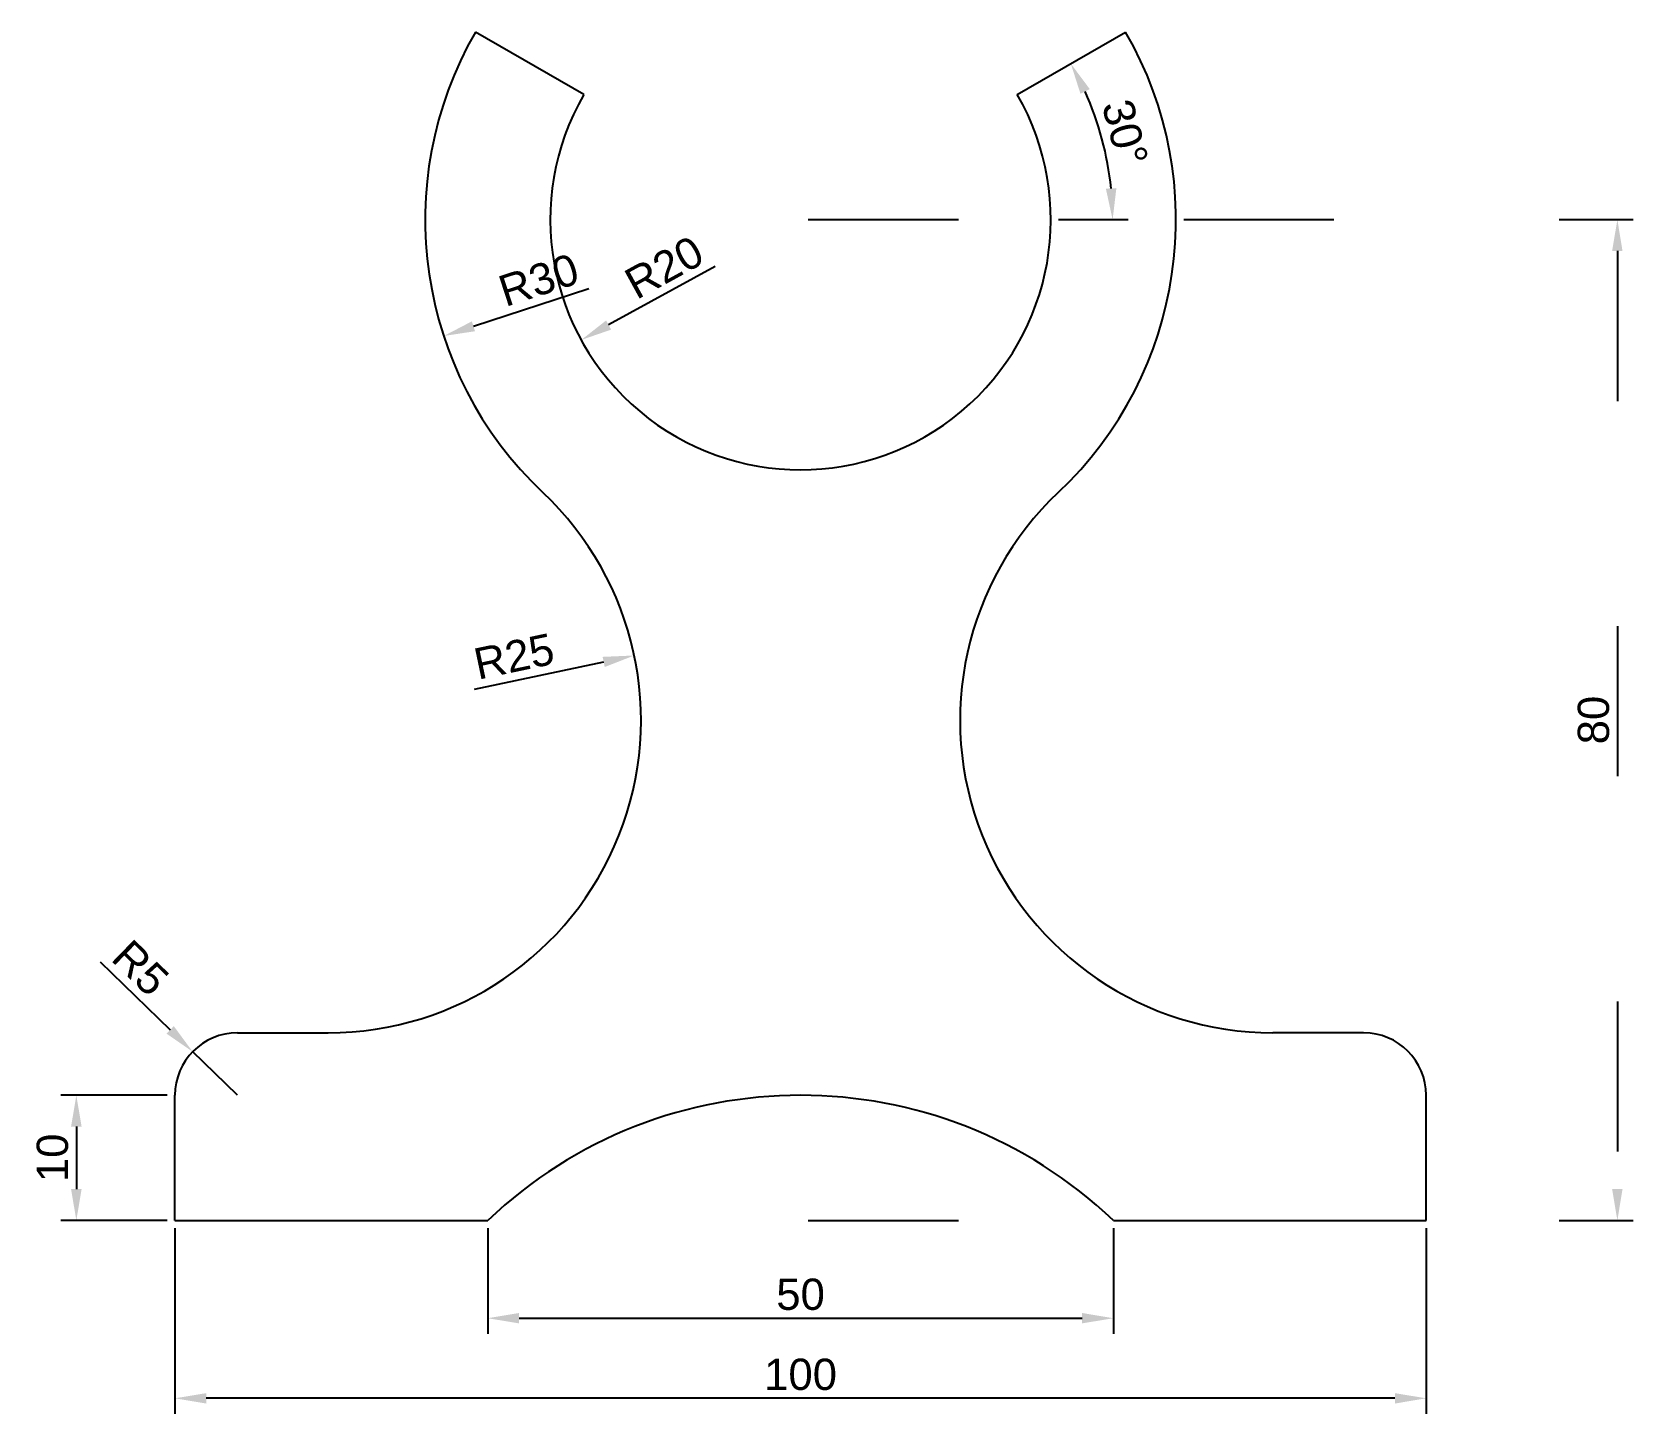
# Model space of a CAD drawing. Header units: millimetres. Extents: x 39 to 167, y 5 to 115.
import ezdxf

# ---------------------------------------------------------------- set-up
doc = ezdxf.new("R2010")
doc.units = ezdxf.units.MM
doc.linetypes.add('ACAD_ISO03W100', pattern=[30, 12, -18])
doc.styles.get("Standard").update_dxf_attribs({"font": 'arial.ttf'})
doc.dimstyles.new('ISO-25', dxfattribs={"dimtxt": 2.5, "dimasz": 2.5, "dimexe": 1.25, "dimexo": 0.625, "dimtad": 1, "dimtxsty": 'Standard', "dimcen": 2.5, "dimadec": 0, "dimazin": 0, "dimtfac": 1, "dimtmove": 0, "dimatfit": 3, "dimfxl": 1, "dimarcsym": 0})

# ---------------------------------------------------------------- blocks, each defined once
blk = doc.blocks.new('*D3')
at = {"color": 0, "lineweight": -2, "transparency": 16777216}
blk.add_line((93.18, 96.25), (84.66, 91.58), dxfattribs=at)
at = {"color": 0, "transparency": 16777216}
blk.add_solid([(84.46, 91.94), (84.86, 91.21), (82.47, 90.38)], dxfattribs=at)
at = {"layer": 'Defpoints', "color": 0, "transparency": 16777216}
for p in [(100, 100), (82.47, 90.38)]:
    blk.add_point(p, dxfattribs=at)
at = {"color": 0, "transparency": 16777216, "insert": (89.1, 96.18), "char_height": 2.5, "attachment_point": 5, "rotation": 28.7657}
blk.add_mtext('R20', dxfattribs=at)
blk = doc.blocks.new('*D4')
at = {"color": 0, "lineweight": -2, "transparency": 16777216}
blk.add_line((83.09, 94.48), (73.86, 91.47), dxfattribs=at)
at = {"color": 0, "transparency": 16777216}
blk.add_solid([(73.73, 91.87), (73.98, 91.08), (71.48, 90.7)], dxfattribs=at)
at = {"layer": 'Defpoints', "color": 0, "transparency": 16777216}
for p in [(100, 100), (71.48, 90.7)]:
    blk.add_point(p, dxfattribs=at)
at = {"color": 0, "transparency": 16777216, "insert": (79.07, 95.17), "char_height": 2.5, "attachment_point": 5, "rotation": 18.0658}
blk.add_mtext('R30', dxfattribs=at)
blk = doc.blocks.new('*D5')
at = {"color": 0, "lineweight": -2, "transparency": 16777216}
blk.add_line((73.95, 62.47), (84.27, 64.65), dxfattribs=at)
at = {"color": 0, "transparency": 16777216}
blk.add_solid([(84.18, 65.05), (84.35, 64.24), (86.71, 65.16)], dxfattribs=at)
at = {"layer": 'Defpoints', "color": 0, "transparency": 16777216}
for p in [(86.71, 65.16), (62.25, 60)]:
    blk.add_point(p, dxfattribs=at)
at = {"color": 0, "transparency": 16777216, "insert": (77.1, 65.08), "char_height": 2.5, "attachment_point": 5, "rotation": 11.9169}
blk.add_mtext('R25', dxfattribs=at)
blk = doc.blocks.new('*D6')
at = {"color": 0, "lineweight": -2, "transparency": 16777216}
for p, q in [((44.03, 40.67), (49.62, 35.23)), ((55, 30), (51.41, 33.49))]:
    blk.add_line(p, q, dxfattribs=at)
at = {"color": 0, "transparency": 16777216}
blk.add_solid([(49.91, 35.53), (49.33, 34.93), (51.41, 33.49)], dxfattribs=at)
at = {"layer": 'Defpoints', "color": 0, "transparency": 16777216}
for p in [(51.41, 33.49), (55, 30)]:
    blk.add_point(p, dxfattribs=at)
at = {"color": 0, "transparency": 16777216, "insert": (47.25, 40.18), "char_height": 2.5, "attachment_point": 5, "rotation": 315.8081}
blk.add_mtext('R5', dxfattribs=at)
blk = doc.blocks.new('*D7')
at = {"color": 0, "lineweight": -2, "transparency": 16777216}
blk.add_line((120.62, 100), (126.19, 100), dxfattribs=at)
blk.add_arc((100, 100), 24.94, 5.7448, 24.2552, dxfattribs=at)
at = {"color": 0, "transparency": 16777216}
for points in [[(122.37, 110.06), (123.11, 110.44), (121.6, 112.47)], [(125.24, 102.52), (124.4, 102.48), (124.94, 100)]]:
    blk.add_solid(points, dxfattribs=at)
at = {"layer": 'Defpoints', "color": 0, "transparency": 16777216}
for p in [(125.98, 115), (124.57, 104.33), (100, 100), (100, 100), (120, 100)]:
    blk.add_point(p, dxfattribs=at)
at = {"color": 0, "transparency": 16777216, "insert": (125.93, 106.95), "char_height": 2.5, "attachment_point": 5, "rotation": 285}
blk.add_mtext('30°', dxfattribs=at)
blk = doc.blocks.new('*D8')
at = {"color": 0, "lineweight": -2, "transparency": 16777216}
for p, q in [((75, 19.38), (75, 10.93)), ((125, 19.38), (125, 10.93)), ((77.5, 12.18), (122.5, 12.18))]:
    blk.add_line(p, q, dxfattribs=at)
at = {"color": 0, "transparency": 16777216}
for points in [[(77.5, 12.6), (77.5, 11.77), (75, 12.18)], [(122.5, 12.6), (122.5, 11.77), (125, 12.18)]]:
    blk.add_solid(points, dxfattribs=at)
at = {"layer": 'Defpoints', "color": 0, "transparency": 16777216}
for p in [(75, 20), (125, 20), (125, 12.18)]:
    blk.add_point(p, dxfattribs=at)
at = {"color": 0, "transparency": 16777216, "insert": (100, 14.08), "char_height": 2.5, "attachment_point": 5}
blk.add_mtext('50', dxfattribs=at)
blk = doc.blocks.new('*D9')
at = {"color": 0, "lineweight": -2, "transparency": 16777216}
for p, q in [((50, 19.38), (50, 4.53)), ((150, 19.38), (150, 4.53)), ((147.5, 5.78), (52.5, 5.78))]:
    blk.add_line(p, q, dxfattribs=at)
at = {"color": 0, "transparency": 16777216}
for points in [[(52.5, 6.19), (52.5, 5.36), (50, 5.78)], [(147.5, 6.19), (147.5, 5.36), (150, 5.78)]]:
    blk.add_solid(points, dxfattribs=at)
at = {"layer": 'Defpoints', "color": 0, "transparency": 16777216}
for p in [(50, 20), (150, 20), (50, 5.78)]:
    blk.add_point(p, dxfattribs=at)
at = {"color": 0, "transparency": 16777216, "insert": (100, 7.68), "char_height": 2.5, "attachment_point": 5}
blk.add_mtext('100', dxfattribs=at)
blk = doc.blocks.new('*D10')
at = {"color": 0, "linetype": 'ACAD_ISO03W100', "lineweight": -2, "transparency": 16777216}
for p, q in [((100.62, 100), (166.53, 100)), ((165.28, 97.5), (165.28, 22.5)), ((100.62, 20), (166.53, 20))]:
    blk.add_line(p, q, dxfattribs=at)
at = {"color": 0, "linetype": 'ACAD_ISO03W100', "transparency": 16777216}
for points in [[(164.86, 97.5), (165.69, 97.5), (165.28, 100)], [(164.86, 22.5), (165.69, 22.5), (165.28, 20)]]:
    blk.add_solid(points, dxfattribs=at)
at = {"layer": 'Defpoints', "color": 0, "linetype": 'ACAD_ISO03W100', "transparency": 16777216}
for p in [(100, 100), (100, 20), (165.28, 20)]:
    blk.add_point(p, dxfattribs=at)
at = {"color": 0, "linetype": 'ACAD_ISO03W100', "transparency": 16777216, "insert": (163.38, 60), "char_height": 2.5, "attachment_point": 5, "rotation": 90}
blk.add_mtext('80', dxfattribs=at)
blk = doc.blocks.new('*D11')
at = {"color": 0, "lineweight": -2, "transparency": 16777216}
for p, q in [((49.38, 30), (40.87, 30)), ((42.12, 27.5), (42.12, 22.5)), ((49.38, 20), (40.87, 20))]:
    blk.add_line(p, q, dxfattribs=at)
at = {"color": 0, "transparency": 16777216}
for points in [[(41.7, 27.5), (42.54, 27.5), (42.12, 30)], [(41.7, 22.5), (42.54, 22.5), (42.12, 20)]]:
    blk.add_solid(points, dxfattribs=at)
at = {"layer": 'Defpoints', "color": 0, "transparency": 16777216}
for p in [(50, 30), (42.12, 20), (50, 20)]:
    blk.add_point(p, dxfattribs=at)
at = {"color": 0, "transparency": 16777216, "insert": (40.22, 25), "char_height": 2.5, "attachment_point": 5, "rotation": 90}
blk.add_mtext('10', dxfattribs=at)

msp = doc.modelspace()

# ---------------------------------------------------------------- linework, layer by layer
for p, q in [((82.679, 110), (74.019, 115)), ((117.321, 110), (125.981, 115)), ((55, 35), (62.251, 35)), ((145, 35), (137.749, 35)), ((50, 20), (50, 30)), ((150, 20), (150, 30)), ((50, 20), (75, 20)), ((125, 20), (150, 20))]:
    msp.add_line(p, q)
for centre, radius, start, end in [((100, 100), 30, 150, 226.65824), ((100, 100), 30, 313.34176, 30), ((100, 100), 20, 150, 30), ((62.251, 60), 25, 270, 46.65824), ((137.749, 60), 25, 133.34176, 270), ((55, 30), 5, 90, 180), ((145, 30), 5, 0, 90), ((100, -6.25), 36.25, 46.39718, 133.60282)]:
    msp.add_arc(centre, radius, start, end)

# ---------------------------------------------------------------- dimensions: what is measured, and where the dimension line sits
dim = msp.add_angular_dim_2l(base=(124.565, 104.332), line1=((100, 100), (120, 100)), line2=((100, 100), (125.981, 115)), dimstyle='ISO-25')
dim.commit()
dim.dimension.update_dxf_attribs({"geometry": '*D7', "text_midpoint": (125.932, 106.948)})
for center, mpoint, picture, middle in [((100, 100), (71.479, 90.697), '*D4', (79.662, 93.366)), ((100, 100), (82.468, 90.375), '*D3', (90.013, 94.518)), ((62.251, 60), (86.712, 65.162), '*D5', (77.497, 63.218))]:
    dim = msp.add_radius_dim(center=center, mpoint=mpoint, dimstyle='ISO-25')
    dim.commit()
    dim.dimension.update_dxf_attribs({"geometry": picture, "text_midpoint": middle, "dimtype": 164})
at = {"linetype": 'ACAD_ISO03W100'}
dim = msp.add_linear_dim(base=(165.277, 20), p1=(100, 100), p2=(100, 20), angle=90, dimstyle='ISO-25', dxfattribs=at)
dim.commit()
dim.dimension.update_dxf_attribs({"geometry": '*D10', "text_midpoint": (163.375, 60)})
dim = msp.add_radius_dim(center=(55, 30), mpoint=(51.415, 33.485), dimstyle='ISO-25')
dim.commit()
dim.dimension.update_dxf_attribs({"geometry": '*D6', "text_midpoint": (47.252, 40.178)})
dim = msp.add_linear_dim(base=(42.12, 20), p1=(50, 30), p2=(50, 20), angle=90, dimstyle='ISO-25')
dim.commit()
dim.dimension.update_dxf_attribs({"geometry": '*D11', "text_midpoint": (40.219, 25)})
for base, p1, p2, picture, middle in [((50, 5.776), (150, 20), (50, 20), '*D9', (100, 7.677)), ((125, 12.183), (75, 20), (125, 20), '*D8', (100, 14.084))]:
    dim = msp.add_linear_dim(base=base, p1=p1, p2=p2, dimstyle='ISO-25')
    dim.commit()
    dim.dimension.update_dxf_attribs({"geometry": picture, "text_midpoint": middle})

doc.saveas('drawing.dxf')
